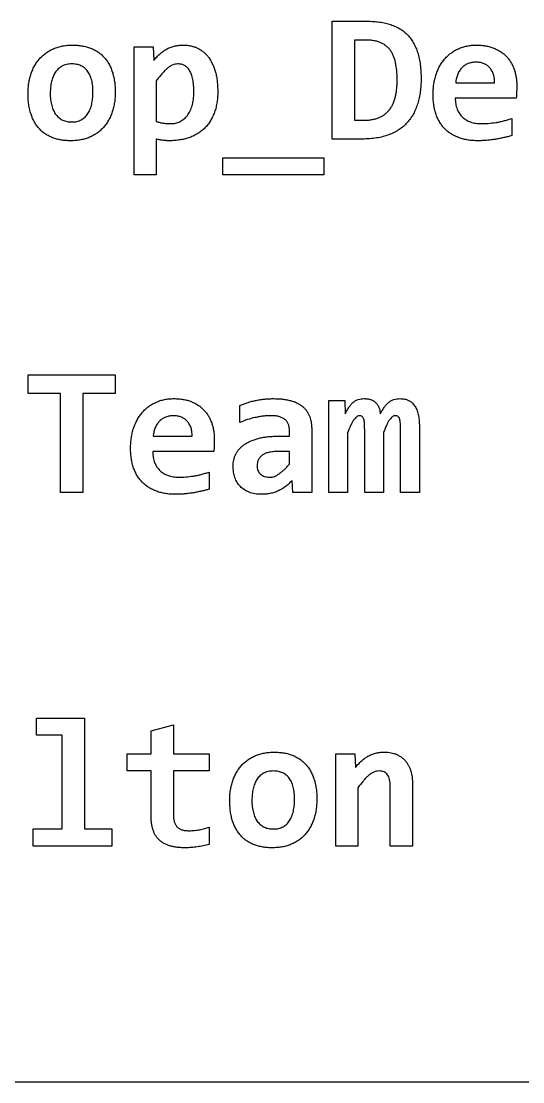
# Model space of a CAD drawing. Header units: inches. Extents: x -5.1 to 5.1, y -2.5 to 2.
# Drawn here: x 1.176 to 1.707, y -1.954 to -0.829 of the extents above; entities that cross this region are included whole.
import ezdxf

# ---------------------------------------------------------------- set-up
doc = ezdxf.new("R2010")
doc.units = ezdxf.units.IN
doc.header["$MEASUREMENT"] = 0

msp = doc.modelspace()

# ---------------------------------------------------------------- linework, layer by layer
at = {"color": 7, "linetype": 'Continuous', "lineweight": 25}
for p, q in [((1.5054, -0.954), (1.5054, -0.829)), ((1.5054, -0.829), (1.5424, -0.829)), ((1.5408, -0.849), (1.529, -0.849)), ((1.529, -0.849), (1.529, -0.9341)), ((1.2953, -0.9921), (1.2953, -0.8562)), ((1.2953, -0.8562), (1.3157, -0.8562)), ((1.3157, -0.8562), (1.3163, -0.8707)), ((1.3188, -0.8923), (1.3188, -0.9353)), ((1.6363, -0.8943), (1.6775, -0.8943)), ((1.7005, -0.9106), (1.6359, -0.9106)), ((1.6957, -0.9323), (1.6957, -0.9504)), ((1.529, -0.9341), (1.5392, -0.9341)), ((1.3188, -0.9541), (1.3188, -0.9921)), ((1.5371, -0.954), (1.5054, -0.954)), ((1.3895, -0.9921), (1.3895, -0.974)), ((1.3895, -0.974), (1.4964, -0.974)), ((1.4964, -0.974), (1.4964, -0.9921)), ((1.3188, -0.9921), (1.2953, -0.9921)), ((1.4964, -0.9921), (1.3895, -0.9921)), ((1.183, -1.224), (1.183, -1.204)), ((1.183, -1.204), (1.2754, -1.204)), ((1.2754, -1.204), (1.2754, -1.224)), ((1.2174, -1.224), (1.183, -1.224)), ((1.2174, -1.329), (1.2174, -1.224)), ((1.2754, -1.224), (1.2409, -1.224)), ((1.2409, -1.224), (1.2409, -1.329)), ((1.4076, -1.2548), (1.4076, -1.2367)), ((1.5018, -1.329), (1.5018, -1.2312)), ((1.5018, -1.2312), (1.5189, -1.2312)), ((1.5189, -1.2312), (1.5193, -1.2455)), ((1.5978, -1.2589), (1.5978, -1.329)), ((1.3156, -1.2693), (1.3569, -1.2693)), ((1.4476, -1.2693), (1.4601, -1.2693)), ((1.4601, -1.2693), (1.4601, -1.2635)), ((1.4837, -1.2624), (1.4837, -1.329)), ((1.5217, -1.2654), (1.5217, -1.329)), ((1.5399, -1.329), (1.5399, -1.2622)), ((1.5598, -1.2654), (1.5598, -1.329)), ((1.5779, -1.329), (1.5779, -1.2622)), ((1.3798, -1.2856), (1.3152, -1.2856)), ((1.4601, -1.2856), (1.4465, -1.2856)), ((1.4601, -1.2988), (1.4601, -1.2856)), ((1.375, -1.3073), (1.375, -1.3254)), ((1.4635, -1.329), (1.4629, -1.3162)), ((1.2409, -1.329), (1.2174, -1.329)), ((1.4837, -1.329), (1.4635, -1.329)), ((1.5217, -1.329), (1.5018, -1.329)), ((1.5598, -1.329), (1.5399, -1.329)), ((1.5978, -1.329), (1.5779, -1.329)), ((1.192, -1.5863), (1.192, -1.5682)), ((1.192, -1.5682), (1.2428, -1.5682)), ((1.2428, -1.5682), (1.2428, -1.6859)), ((1.3134, -1.5816), (1.337, -1.5754)), ((1.3134, -1.6062), (1.3134, -1.5816)), ((1.337, -1.5754), (1.337, -1.6062)), ((1.2192, -1.5863), (1.192, -1.5863)), ((1.2192, -1.6859), (1.2192, -1.5863)), ((1.288, -1.6243), (1.288, -1.6062)), ((1.288, -1.6062), (1.3134, -1.6062)), ((1.337, -1.6062), (1.375, -1.6062)), ((1.375, -1.6062), (1.375, -1.6243)), ((1.5091, -1.704), (1.5091, -1.6062)), ((1.5091, -1.6062), (1.5295, -1.6062)), ((1.5295, -1.6062), (1.53, -1.6207)), ((1.3134, -1.6243), (1.288, -1.6243)), ((1.3134, -1.672), (1.3134, -1.6243)), ((1.375, -1.6243), (1.337, -1.6243)), ((1.337, -1.6243), (1.337, -1.6707)), ((1.5326, -1.6422), (1.5326, -1.704)), ((1.567, -1.704), (1.567, -1.6404)), ((1.5906, -1.6386), (1.5906, -1.704)), ((1.1884, -1.704), (1.1884, -1.6859)), ((1.1884, -1.6859), (1.2192, -1.6859)), ((1.2428, -1.6859), (1.2717, -1.6859)), ((1.2717, -1.6859), (1.2717, -1.704)), ((1.375, -1.6841), (1.375, -1.7022)), ((1.2717, -1.704), (1.1884, -1.704)), ((1.5326, -1.704), (1.5091, -1.704)), ((1.5906, -1.704), (1.567, -1.704)), ((-5.1181, -1.954), (5.1181, -1.954))]:
    msp.add_line(p, q, dxfattribs=at)
for points, knots in [([(1.5424, -0.829), (1.5447, -0.8291), (1.5492, -0.8292), (1.5557, -0.8299), (1.5618, -0.8309), (1.5674, -0.8325), (1.5725, -0.8346), (1.5773, -0.837), (1.5816, -0.8401), (1.5854, -0.8436), (1.5888, -0.8476), (1.5917, -0.8522), (1.5942, -0.8572), (1.5962, -0.8627), (1.5978, -0.8687), (1.5988, -0.8753), (1.5995, -0.8825), (1.5996, -0.8874), (1.5996, -0.89)], [0, 0, 0, 0, 0.07208, 0.139786, 0.203748, 0.26397, 0.321522, 0.376769, 0.430948, 0.484433, 0.538462, 0.594008, 0.651738, 0.712484, 0.77696, 0.846136, 0.920279, 1, 1, 1, 1]), ([(1.183, -0.9057), (1.183, -0.9038), (1.1831, -0.9001), (1.1837, -0.8947), (1.1847, -0.8895), (1.1861, -0.8847), (1.1879, -0.8801), (1.1901, -0.8759), (1.1926, -0.872), (1.1955, -0.8684), (1.1986, -0.8652), (1.2022, -0.8625), (1.2061, -0.86), (1.2103, -0.858), (1.2149, -0.8564), (1.2197, -0.8552), (1.2248, -0.8545), (1.2283, -0.8544), (1.2301, -0.8544)], [0, 0, 0, 0, 0.072058, 0.140928, 0.207308, 0.271804, 0.334188, 0.394414, 0.453043, 0.510629, 0.567916, 0.625392, 0.683139, 0.742725, 0.803883, 0.8665, 0.931886, 1, 1, 1, 1]), ([(1.2301, -0.8544), (1.2318, -0.8544), (1.2352, -0.8545), (1.2402, -0.8551), (1.2448, -0.8561), (1.2492, -0.8575), (1.2532, -0.8593), (1.257, -0.8615), (1.2604, -0.8641), (1.2635, -0.8671), (1.2663, -0.8704), (1.2687, -0.8742), (1.2707, -0.8783), (1.2724, -0.8828), (1.2737, -0.8877), (1.2747, -0.8929), (1.2753, -0.8985), (1.2753, -0.9023), (1.2754, -0.9043)], [0, 0, 0, 0, 0.067958, 0.132642, 0.194611, 0.253903, 0.311238, 0.367638, 0.422927, 0.478784, 0.53516, 0.593104, 0.652853, 0.715229, 0.780681, 0.849739, 0.922452, 1, 1, 1, 1]), ([(1.3163, -0.8707), (1.3173, -0.8695), (1.3193, -0.8671), (1.3225, -0.8639), (1.3259, -0.8611), (1.3296, -0.8587), (1.3335, -0.8568), (1.3378, -0.8554), (1.3425, -0.8545), (1.3458, -0.8545), (1.3476, -0.8544)], [0, 0, 0, 0, 0.127529, 0.250971, 0.371139, 0.489629, 0.608488, 0.729647, 0.858431, 1, 1, 1, 1]), ([(1.3476, -0.8544), (1.349, -0.8545), (1.3518, -0.8545), (1.3558, -0.8552), (1.3596, -0.8563), (1.3632, -0.8578), (1.3665, -0.8597), (1.3695, -0.862), (1.3722, -0.8646), (1.3747, -0.8677), (1.3768, -0.8711), (1.3787, -0.8748), (1.3804, -0.8789), (1.3817, -0.8832), (1.3828, -0.8879), (1.3835, -0.8929), (1.384, -0.8982), (1.384, -0.9018), (1.3841, -0.9036)], [0, 0, 0, 0, 0.061999, 0.120915, 0.177743, 0.233033, 0.287958, 0.342656, 0.397458, 0.453743, 0.511858, 0.572187, 0.634924, 0.701454, 0.770877, 0.843478, 0.920021, 1, 1, 1, 1]), ([(1.5743, -0.8915), (1.5742, -0.8899), (1.5742, -0.8867), (1.5739, -0.882), (1.5734, -0.8777), (1.5727, -0.8736), (1.5718, -0.8698), (1.5706, -0.8663), (1.5691, -0.863), (1.5673, -0.8601), (1.5652, -0.8575), (1.5627, -0.8553), (1.56, -0.8533), (1.5569, -0.8517), (1.5534, -0.8505), (1.5496, -0.8496), (1.5453, -0.8491), (1.5424, -0.849), (1.5408, -0.849)], [0, 0, 0, 0, 0.078472, 0.15298, 0.223291, 0.289568, 0.352149, 0.411815, 0.468004, 0.52237, 0.575558, 0.628181, 0.6819, 0.737067, 0.795453, 0.858368, 0.926034, 1, 1, 1, 1]), ([(1.6123, -0.9071), (1.6124, -0.9051), (1.6124, -0.9014), (1.6131, -0.8958), (1.6141, -0.8906), (1.6155, -0.8856), (1.6173, -0.8809), (1.6194, -0.8765), (1.6219, -0.8725), (1.6248, -0.8689), (1.6279, -0.8656), (1.6314, -0.8627), (1.6352, -0.8602), (1.6393, -0.8581), (1.6437, -0.8564), (1.6484, -0.8553), (1.6533, -0.8545), (1.6566, -0.8544), (1.6583, -0.8544)], [0, 0, 0, 0, 0.073752, 0.144311, 0.212076, 0.277862, 0.341496, 0.403243, 0.462509, 0.521196, 0.578924, 0.636149, 0.69349, 0.75186, 0.811493, 0.872363, 0.934857, 1, 1, 1, 1]), ([(1.6583, -0.8544), (1.66, -0.8544), (1.6633, -0.8545), (1.6681, -0.8551), (1.6725, -0.8561), (1.6767, -0.8575), (1.6805, -0.8593), (1.6841, -0.8613), (1.6873, -0.8637), (1.6902, -0.8664), (1.6927, -0.8694), (1.6949, -0.8727), (1.6968, -0.8762), (1.6984, -0.88), (1.6996, -0.8841), (1.7004, -0.8883), (1.701, -0.8927), (1.7011, -0.8958), (1.7011, -0.8973)], [0, 0, 0, 0, 0.073662, 0.143673, 0.210279, 0.273961, 0.335767, 0.39506, 0.452951, 0.510288, 0.567474, 0.624934, 0.683386, 0.743283, 0.804635, 0.867567, 0.932552, 1, 1, 1, 1]), ([(1.2294, -0.8743), (1.2284, -0.8744), (1.2265, -0.8744), (1.2237, -0.8749), (1.2212, -0.8756), (1.2189, -0.8767), (1.2169, -0.878), (1.215, -0.8796), (1.2133, -0.8813), (1.2118, -0.8834), (1.2105, -0.8855), (1.2094, -0.8879), (1.2085, -0.8905), (1.2075, -0.8941), (1.2067, -0.899), (1.2066, -0.903), (1.2065, -0.9051)], [0, 0, 0, 0, 0.068134, 0.131821, 0.192056, 0.249735, 0.306198, 0.361916, 0.418375, 0.475965, 0.534659, 0.594669, 0.657398, 0.722482, 0.857817, 1, 1, 1, 1]), ([(1.2518, -0.9049), (1.2518, -0.9036), (1.2518, -0.9013), (1.2515, -0.8978), (1.2511, -0.8946), (1.2505, -0.8916), (1.2496, -0.8889), (1.2487, -0.8863), (1.2475, -0.8841), (1.2462, -0.882), (1.2447, -0.8802), (1.243, -0.8786), (1.2411, -0.8773), (1.2391, -0.8762), (1.2369, -0.8754), (1.2345, -0.8748), (1.232, -0.8744), (1.2303, -0.8744), (1.2294, -0.8743)], [0, 0, 0, 0, 0.08536, 0.165715, 0.241194, 0.311617, 0.378077, 0.440006, 0.499016, 0.555459, 0.610007, 0.662955, 0.715228, 0.768091, 0.822338, 0.878539, 0.937583, 1, 1, 1, 1]), ([(1.3417, -0.8743), (1.3408, -0.8744), (1.3388, -0.8745), (1.3358, -0.8755), (1.333, -0.877), (1.3302, -0.8792), (1.3275, -0.8819), (1.3246, -0.885), (1.3217, -0.8885), (1.3198, -0.891), (1.3188, -0.8923)], [0, 0, 0, 0, 0.098152, 0.198484, 0.303876, 0.419697, 0.545817, 0.684648, 0.835939, 1, 1, 1, 1]), ([(1.3587, -0.9046), (1.3587, -0.9033), (1.3586, -0.9008), (1.3585, -0.8972), (1.3581, -0.8939), (1.3576, -0.8909), (1.3569, -0.8881), (1.3562, -0.8856), (1.3553, -0.8834), (1.3542, -0.8814), (1.3531, -0.8797), (1.3518, -0.8782), (1.3504, -0.877), (1.3489, -0.876), (1.3473, -0.8753), (1.3455, -0.8747), (1.3437, -0.8744), (1.3424, -0.8744), (1.3417, -0.8743)], [0, 0, 0, 0, 0.10026, 0.193371, 0.278155, 0.35625, 0.428659, 0.494824, 0.556735, 0.613264, 0.666247, 0.716197, 0.763549, 0.809285, 0.854791, 0.901198, 0.949798, 1, 1, 1, 1]), ([(1.6579, -0.8725), (1.6572, -0.8725), (1.6557, -0.8726), (1.6536, -0.8729), (1.6516, -0.8733), (1.6497, -0.8739), (1.6479, -0.8747), (1.6462, -0.8757), (1.6446, -0.8769), (1.6426, -0.8786), (1.6404, -0.8813), (1.6384, -0.8851), (1.6369, -0.8895), (1.6365, -0.8926), (1.6363, -0.8943)], [0, 0, 0, 0, 0.064899, 0.126984, 0.186505, 0.245137, 0.303557, 0.360895, 0.4186, 0.477496, 0.597363, 0.720855, 0.854156, 1, 1, 1, 1]), ([(1.6775, -0.8943), (1.6775, -0.8934), (1.6775, -0.8916), (1.6773, -0.8891), (1.6768, -0.8868), (1.6761, -0.8846), (1.6753, -0.8826), (1.6743, -0.8808), (1.6731, -0.8792), (1.6719, -0.8778), (1.6704, -0.8765), (1.6689, -0.8754), (1.6673, -0.8745), (1.665, -0.8735), (1.6618, -0.8727), (1.6592, -0.8726), (1.6579, -0.8725)], [0, 0, 0, 0, 0.08106, 0.156523, 0.227963, 0.295953, 0.360921, 0.422402, 0.481806, 0.539191, 0.595372, 0.652196, 0.70796, 0.764528, 0.880201, 1, 1, 1, 1]), ([(1.5996, -0.89), (1.5996, -0.8923), (1.5995, -0.897), (1.5988, -0.9038), (1.5977, -0.9102), (1.5961, -0.9163), (1.5941, -0.9221), (1.5916, -0.9274), (1.5885, -0.9322), (1.585, -0.9367), (1.5809, -0.9407), (1.5763, -0.9441), (1.5711, -0.9471), (1.5654, -0.9497), (1.5592, -0.9516), (1.5523, -0.953), (1.5449, -0.9539), (1.5398, -0.954), (1.5371, -0.954)], [0, 0, 0, 0, 0.069402, 0.135784, 0.199709, 0.261109, 0.320374, 0.377359, 0.433253, 0.488498, 0.543611, 0.599657, 0.657625, 0.718122, 0.781662, 0.849412, 0.922017, 1, 1, 1, 1]), ([(1.5392, -0.9341), (1.5406, -0.9341), (1.5433, -0.934), (1.5472, -0.9335), (1.5509, -0.9328), (1.5543, -0.9316), (1.5575, -0.9302), (1.5604, -0.9284), (1.563, -0.9263), (1.5654, -0.9239), (1.5675, -0.9211), (1.5693, -0.9179), (1.5709, -0.9144), (1.5721, -0.9105), (1.5731, -0.9063), (1.5738, -0.9017), (1.5742, -0.8967), (1.5743, -0.8933), (1.5743, -0.8915)], [0, 0, 0, 0, 0.065877, 0.128136, 0.187244, 0.243882, 0.29858, 0.351646, 0.404863, 0.458059, 0.512689, 0.570061, 0.630392, 0.694396, 0.763366, 0.836696, 0.91579, 1, 1, 1, 1]), ([(1.7011, -0.8973), (1.7011, -0.8982), (1.7011, -0.9003), (1.7009, -0.9035), (1.7008, -0.9071), (1.7006, -0.9094), (1.7005, -0.9106)], [0, 0, 0, 0, 0.204431, 0.464354, 0.741467, 1, 1, 1, 1]), ([(1.2282, -0.9559), (1.2265, -0.9558), (1.2231, -0.9558), (1.2182, -0.9551), (1.2136, -0.9542), (1.2092, -0.9528), (1.2052, -0.951), (1.2014, -0.9489), (1.198, -0.9463), (1.1949, -0.9433), (1.1922, -0.94), (1.1897, -0.9362), (1.1877, -0.9321), (1.186, -0.9275), (1.1846, -0.9226), (1.1836, -0.9173), (1.1831, -0.9116), (1.183, -0.9077), (1.183, -0.9057)], [0, 0, 0, 0, 0.067324, 0.13139, 0.192602, 0.251663, 0.308773, 0.364449, 0.419593, 0.474977, 0.531132, 0.58854, 0.648549, 0.711155, 0.777156, 0.847029, 0.921286, 1, 1, 1, 1]), ([(1.2065, -0.9051), (1.2065, -0.9063), (1.2065, -0.9087), (1.2069, -0.9122), (1.2073, -0.9155), (1.208, -0.9185), (1.2088, -0.9213), (1.2099, -0.9238), (1.2111, -0.9261), (1.2126, -0.9282), (1.2142, -0.93), (1.2159, -0.9316), (1.2178, -0.933), (1.2199, -0.934), (1.222, -0.9349), (1.2244, -0.9355), (1.2268, -0.9359), (1.2285, -0.9359), (1.2294, -0.9359)], [0, 0, 0, 0, 0.085361, 0.165809, 0.241446, 0.312247, 0.379013, 0.442055, 0.501796, 0.559807, 0.615207, 0.669632, 0.722415, 0.775451, 0.828678, 0.883357, 0.940661, 1, 1, 1, 1]), ([(1.2754, -0.9043), (1.2753, -0.9062), (1.2753, -0.9099), (1.2747, -0.9153), (1.2736, -0.9204), (1.2723, -0.9253), (1.2705, -0.9299), (1.2684, -0.9342), (1.2658, -0.9381), (1.263, -0.9417), (1.2598, -0.9449), (1.2563, -0.9477), (1.2524, -0.9502), (1.2482, -0.9522), (1.2436, -0.9539), (1.2388, -0.955), (1.2336, -0.9557), (1.23, -0.9558), (1.2282, -0.9559)], [0, 0, 0, 0, 0.071463, 0.13971, 0.206293, 0.270478, 0.332859, 0.393047, 0.451786, 0.509517, 0.566616, 0.623786, 0.681838, 0.741386, 0.802343, 0.865103, 0.931034, 1, 1, 1, 1]), ([(1.2294, -0.9359), (1.2303, -0.9359), (1.2321, -0.9359), (1.2348, -0.9354), (1.2372, -0.9347), (1.2395, -0.9336), (1.2415, -0.9323), (1.2434, -0.9308), (1.245, -0.929), (1.2465, -0.927), (1.2478, -0.9248), (1.2488, -0.9224), (1.2498, -0.9199), (1.2507, -0.9161), (1.2516, -0.9111), (1.2518, -0.907), (1.2518, -0.9049)], [0, 0, 0, 0, 0.065582, 0.126747, 0.185595, 0.24246, 0.298423, 0.354279, 0.409443, 0.466172, 0.524588, 0.584976, 0.64838, 0.714158, 0.853069, 1, 1, 1, 1]), ([(1.3841, -0.9036), (1.384, -0.9058), (1.384, -0.91), (1.3832, -0.916), (1.382, -0.9216), (1.3803, -0.9268), (1.3782, -0.9315), (1.3757, -0.9358), (1.3728, -0.9397), (1.3696, -0.9432), (1.366, -0.9462), (1.362, -0.9488), (1.3578, -0.9511), (1.3533, -0.9528), (1.3485, -0.9542), (1.3435, -0.9551), (1.3383, -0.9557), (1.3348, -0.9558), (1.333, -0.9559)], [0, 0, 0, 0, 0.0781912, 0.1517532, 0.2204879, 0.2855571, 0.3477159, 0.4073545, 0.4651609, 0.522372, 0.5787797, 0.6353759, 0.6924637, 0.7511418, 0.811092, 0.8719253, 0.9351208, 1, 1, 1, 1]), ([(1.334, -0.9377), (1.335, -0.9377), (1.3368, -0.9377), (1.3394, -0.9372), (1.3419, -0.9365), (1.3442, -0.9355), (1.3464, -0.9342), (1.3485, -0.9326), (1.3504, -0.9309), (1.3521, -0.9289), (1.3536, -0.9266), (1.3549, -0.9241), (1.3561, -0.9213), (1.357, -0.9184), (1.3578, -0.9152), (1.3583, -0.9119), (1.3586, -0.9083), (1.3587, -0.9059), (1.3587, -0.9046)], [0, 0, 0, 0, 0.059296, 0.116305, 0.171567, 0.226799, 0.281774, 0.336718, 0.392, 0.44875, 0.507674, 0.56858, 0.632071, 0.698869, 0.769203, 0.842772, 0.919378, 1, 1, 1, 1]), ([(1.66, -0.9559), (1.6582, -0.9558), (1.6546, -0.9558), (1.6495, -0.9551), (1.6446, -0.9542), (1.64, -0.9528), (1.6358, -0.951), (1.6318, -0.9489), (1.6282, -0.9463), (1.6249, -0.9434), (1.622, -0.9401), (1.6195, -0.9365), (1.6173, -0.9325), (1.6155, -0.9281), (1.6141, -0.9233), (1.6131, -0.9182), (1.6124, -0.9128), (1.6124, -0.909), (1.6123, -0.9071)], [0, 0, 0, 0, 0.070101, 0.136585, 0.200557, 0.261961, 0.321323, 0.378806, 0.43539, 0.491476, 0.547563, 0.604954, 0.663572, 0.724421, 0.788026, 0.854645, 0.925158, 1, 1, 1, 1]), ([(1.6359, -0.9106), (1.6359, -0.9116), (1.6359, -0.9137), (1.6363, -0.9168), (1.6369, -0.9196), (1.6378, -0.9223), (1.6389, -0.9247), (1.6402, -0.9269), (1.6417, -0.929), (1.6434, -0.9308), (1.6453, -0.9324), (1.6474, -0.9338), (1.6497, -0.935), (1.6522, -0.936), (1.6548, -0.9368), (1.6575, -0.9373), (1.6604, -0.9377), (1.6624, -0.9377), (1.6634, -0.9377)], [0, 0, 0, 0, 0.073706, 0.143432, 0.209456, 0.272798, 0.333225, 0.392293, 0.449542, 0.506226, 0.563065, 0.620411, 0.679097, 0.739091, 0.801228, 0.865095, 0.930814, 1, 1, 1, 1]), ([(1.6634, -0.9377), (1.6659, -0.9377), (1.671, -0.9375), (1.6775, -0.9367), (1.6829, -0.9358), (1.6871, -0.9348), (1.6913, -0.9336), (1.6942, -0.9328), (1.6957, -0.9323)], [0, 0, 0, 0, 0.225924, 0.468073, 0.595837, 0.726477, 0.861281, 1, 1, 1, 1]), ([(1.3188, -0.9353), (1.3199, -0.9357), (1.3221, -0.9364), (1.3258, -0.9371), (1.3299, -0.9376), (1.3326, -0.9377), (1.334, -0.9377)], [0, 0, 0, 0, 0.210841, 0.459365, 0.728752, 1, 1, 1, 1]), ([(1.333, -0.9559), (1.3317, -0.9558), (1.3292, -0.9558), (1.3256, -0.9554), (1.3221, -0.9549), (1.3199, -0.9544), (1.3188, -0.9541)], [0, 0, 0, 0, 0.260131, 0.521417, 0.770714, 1, 1, 1, 1]), ([(1.6957, -0.9504), (1.6944, -0.9508), (1.6916, -0.9516), (1.6874, -0.9526), (1.683, -0.9535), (1.6784, -0.9544), (1.6738, -0.955), (1.6691, -0.9555), (1.6645, -0.9558), (1.6615, -0.9558), (1.66, -0.9559)], [0, 0, 0, 0, 0.112347, 0.233911, 0.359963, 0.487879, 0.61748, 0.747959, 0.875652, 1, 1, 1, 1]), ([(1.2917, -1.2821), (1.2917, -1.2801), (1.2918, -1.2764), (1.2924, -1.2708), (1.2934, -1.2656), (1.2948, -1.2606), (1.2967, -1.2559), (1.2988, -1.2515), (1.3013, -1.2475), (1.3041, -1.2439), (1.3072, -1.2406), (1.3108, -1.2377), (1.3145, -1.2352), (1.3187, -1.2331), (1.3231, -1.2314), (1.3277, -1.2303), (1.3326, -1.2295), (1.336, -1.2294), (1.3377, -1.2294)], [0, 0, 0, 0, 0.073752, 0.144311, 0.212076, 0.277862, 0.341496, 0.403243, 0.462509, 0.521196, 0.578924, 0.636149, 0.69349, 0.75186, 0.811493, 0.872363, 0.934857, 1, 1, 1, 1]), ([(1.3377, -1.2294), (1.3394, -1.2294), (1.3427, -1.2295), (1.3474, -1.2301), (1.3519, -1.2311), (1.3561, -1.2325), (1.3599, -1.2343), (1.3634, -1.2363), (1.3666, -1.2387), (1.3695, -1.2414), (1.3721, -1.2444), (1.3743, -1.2477), (1.3761, -1.2512), (1.3777, -1.255), (1.3789, -1.2591), (1.3798, -1.2633), (1.3803, -1.2677), (1.3804, -1.2708), (1.3804, -1.2723)], [0, 0, 0, 0, 0.073662, 0.143673, 0.210279, 0.273961, 0.335767, 0.39506, 0.452951, 0.510288, 0.567474, 0.624934, 0.683386, 0.743283, 0.804635, 0.867567, 0.932552, 1, 1, 1, 1]), ([(1.4076, -1.2367), (1.4088, -1.2361), (1.4113, -1.2351), (1.4152, -1.2337), (1.4193, -1.2325), (1.4237, -1.2314), (1.4283, -1.2305), (1.433, -1.2299), (1.4378, -1.2295), (1.441, -1.2294), (1.4427, -1.2294)], [0, 0, 0, 0, 0.10883, 0.222866, 0.343406, 0.469536, 0.600027, 0.731675, 0.864827, 1, 1, 1, 1]), ([(1.4427, -1.2294), (1.4444, -1.2294), (1.4477, -1.2295), (1.4526, -1.2298), (1.457, -1.2305), (1.4611, -1.2314), (1.4648, -1.2325), (1.4682, -1.234), (1.4712, -1.2357), (1.4739, -1.2376), (1.4763, -1.2398), (1.4783, -1.2423), (1.48, -1.245), (1.4814, -1.248), (1.4824, -1.2512), (1.4832, -1.2547), (1.4836, -1.2585), (1.4837, -1.2611), (1.4837, -1.2624)], [0, 0, 0, 0, 0.08611, 0.165871, 0.240102, 0.308654, 0.37287, 0.432823, 0.490212, 0.544487, 0.597452, 0.649623, 0.702337, 0.756347, 0.812417, 0.871328, 0.933996, 1, 1, 1, 1]), ([(1.5193, -1.2455), (1.52, -1.2441), (1.5212, -1.2416), (1.5233, -1.2382), (1.5255, -1.2353), (1.5278, -1.2331), (1.5304, -1.2314), (1.5331, -1.2302), (1.5361, -1.2295), (1.5381, -1.2294), (1.5392, -1.2294)], [0, 0, 0, 0, 0.165008, 0.310217, 0.439364, 0.557353, 0.66628, 0.771185, 0.880546, 1, 1, 1, 1]), ([(1.5392, -1.2294), (1.5405, -1.2294), (1.5429, -1.2295), (1.5463, -1.2303), (1.5493, -1.2317), (1.5517, -1.2336), (1.5536, -1.2359), (1.5551, -1.2387), (1.556, -1.242), (1.5563, -1.2443), (1.5564, -1.2455)], [0, 0, 0, 0, 0.144906, 0.274794, 0.393133, 0.507545, 0.620955, 0.738326, 0.863684, 1, 1, 1, 1]), ([(1.5564, -1.2455), (1.5572, -1.2441), (1.5586, -1.2416), (1.5608, -1.2382), (1.5631, -1.2354), (1.5655, -1.2331), (1.5681, -1.2313), (1.5709, -1.2302), (1.5739, -1.2295), (1.576, -1.2295), (1.5771, -1.2294)], [0, 0, 0, 0, 0.165351, 0.310595, 0.439879, 0.557136, 0.665716, 0.771469, 0.881764, 1, 1, 1, 1]), ([(1.5771, -1.2294), (1.578, -1.2294), (1.5796, -1.2295), (1.5821, -1.2298), (1.5843, -1.2304), (1.5863, -1.2312), (1.5882, -1.2323), (1.5899, -1.2336), (1.5914, -1.2351), (1.5928, -1.2369), (1.594, -1.2389), (1.595, -1.2411), (1.5959, -1.2435), (1.5966, -1.2462), (1.5972, -1.249), (1.5976, -1.2521), (1.5978, -1.2555), (1.5978, -1.2578), (1.5978, -1.2589)], [0, 0, 0, 0, 0.062149, 0.121369, 0.177094, 0.230642, 0.282839, 0.334579, 0.386776, 0.440868, 0.497184, 0.555822, 0.618887, 0.685322, 0.757027, 0.83284, 0.913742, 1, 1, 1, 1]), ([(1.3372, -1.2475), (1.3365, -1.2475), (1.3351, -1.2476), (1.333, -1.2479), (1.331, -1.2483), (1.329, -1.2489), (1.3272, -1.2497), (1.3255, -1.2507), (1.3239, -1.2519), (1.3219, -1.2536), (1.3197, -1.2563), (1.3177, -1.2601), (1.3162, -1.2645), (1.3158, -1.2676), (1.3156, -1.2693)], [0, 0, 0, 0, 0.064899, 0.126984, 0.186505, 0.245137, 0.303557, 0.360895, 0.4186, 0.477496, 0.597363, 0.720855, 0.854156, 1, 1, 1, 1]), ([(1.3569, -1.2693), (1.3569, -1.2684), (1.3569, -1.2666), (1.3566, -1.2641), (1.3561, -1.2618), (1.3555, -1.2596), (1.3546, -1.2576), (1.3536, -1.2558), (1.3525, -1.2542), (1.3512, -1.2528), (1.3498, -1.2515), (1.3483, -1.2504), (1.3466, -1.2495), (1.3443, -1.2485), (1.3412, -1.2477), (1.3386, -1.2476), (1.3372, -1.2475)], [0, 0, 0, 0, 0.08106, 0.156523, 0.227963, 0.295953, 0.360921, 0.422402, 0.481806, 0.539191, 0.595372, 0.652196, 0.70796, 0.764528, 0.880201, 1, 1, 1, 1]), ([(1.4406, -1.2475), (1.4392, -1.2475), (1.4363, -1.2476), (1.4321, -1.248), (1.4279, -1.2486), (1.4223, -1.2497), (1.4155, -1.2515), (1.4102, -1.2537), (1.4076, -1.2548)], [0, 0, 0, 0, 0.124932, 0.250287, 0.374744, 0.500472, 0.750137, 1, 1, 1, 1]), ([(1.4601, -1.2635), (1.4601, -1.2624), (1.46, -1.2601), (1.4592, -1.2569), (1.4579, -1.2541), (1.4561, -1.2521), (1.4545, -1.2509), (1.4531, -1.25), (1.4514, -1.2492), (1.4497, -1.2486), (1.4477, -1.2481), (1.4455, -1.2478), (1.4431, -1.2475), (1.4415, -1.2475), (1.4406, -1.2475)], [0, 0, 0, 0, 0.120643, 0.232628, 0.338498, 0.443865, 0.49826, 0.555809, 0.617095, 0.68145, 0.751207, 0.827439, 0.909982, 1, 1, 1, 1]), ([(1.5341, -1.2475), (1.5337, -1.2476), (1.5327, -1.2477), (1.5313, -1.2486), (1.5299, -1.2499), (1.5284, -1.2517), (1.5268, -1.2541), (1.5252, -1.2572), (1.5235, -1.2611), (1.5223, -1.2639), (1.5217, -1.2654)], [0, 0, 0, 0, 0.057683, 0.126908, 0.212399, 0.315883, 0.442087, 0.59788, 0.784088, 1, 1, 1, 1]), ([(1.5399, -1.2622), (1.5398, -1.2611), (1.5398, -1.2589), (1.5397, -1.2559), (1.5394, -1.2534), (1.539, -1.2513), (1.5383, -1.2496), (1.5372, -1.2484), (1.5358, -1.2476), (1.5347, -1.2476), (1.5341, -1.2475)], [0, 0, 0, 0, 0.196022, 0.364898, 0.508778, 0.629193, 0.729185, 0.815639, 0.901163, 1, 1, 1, 1]), ([(1.5722, -1.2475), (1.5717, -1.2476), (1.5707, -1.2477), (1.5691, -1.2486), (1.5677, -1.2499), (1.5662, -1.2517), (1.5647, -1.2541), (1.5631, -1.2573), (1.5615, -1.2611), (1.5604, -1.2639), (1.5598, -1.2654)], [0, 0, 0, 0, 0.065798, 0.138851, 0.224592, 0.326442, 0.45028, 0.603069, 0.786762, 1, 1, 1, 1]), ([(1.5779, -1.2622), (1.5779, -1.2611), (1.5779, -1.2589), (1.5777, -1.2559), (1.5775, -1.2534), (1.577, -1.2513), (1.5764, -1.2496), (1.5753, -1.2484), (1.5739, -1.2476), (1.5728, -1.2476), (1.5722, -1.2475)], [0, 0, 0, 0, 0.19651, 0.365806, 0.510044, 0.630758, 0.730999, 0.816599, 0.900917, 1, 1, 1, 1]), ([(1.4004, -1.3009), (1.4004, -1.2998), (1.4004, -1.2976), (1.4011, -1.2943), (1.4019, -1.2912), (1.4032, -1.2882), (1.4048, -1.2854), (1.4069, -1.2828), (1.4093, -1.2804), (1.4121, -1.2781), (1.4152, -1.2762), (1.4187, -1.2744), (1.4226, -1.2729), (1.4269, -1.2716), (1.4315, -1.2705), (1.4365, -1.2698), (1.4419, -1.2693), (1.4457, -1.2693), (1.4476, -1.2693)], [0, 0, 0, 0, 0.0528959, 0.104278, 0.1545864, 0.2053005, 0.2562376, 0.3081805, 0.3609178, 0.416522, 0.4747797, 0.5365256, 0.6014866, 0.6711385, 0.7453415, 0.824762, 0.9094091, 1, 1, 1, 1]), ([(1.3393, -1.3309), (1.3375, -1.3308), (1.334, -1.3308), (1.3288, -1.3301), (1.324, -1.3292), (1.3194, -1.3278), (1.3151, -1.326), (1.3112, -1.3239), (1.3076, -1.3213), (1.3043, -1.3184), (1.3014, -1.3151), (1.2988, -1.3115), (1.2966, -1.3075), (1.2948, -1.3031), (1.2934, -1.2983), (1.2924, -1.2932), (1.2918, -1.2878), (1.2917, -1.284), (1.2917, -1.2821)], [0, 0, 0, 0, 0.070101, 0.136585, 0.200557, 0.261961, 0.321323, 0.378806, 0.43539, 0.491476, 0.547563, 0.604954, 0.663572, 0.724421, 0.788026, 0.854645, 0.925158, 1, 1, 1, 1]), ([(1.3804, -1.2723), (1.3804, -1.2732), (1.3804, -1.2753), (1.3803, -1.2785), (1.3802, -1.2821), (1.3799, -1.2844), (1.3798, -1.2856)], [0, 0, 0, 0, 0.204431, 0.464354, 0.741467, 1, 1, 1, 1]), ([(1.3152, -1.2856), (1.3152, -1.2866), (1.3153, -1.2887), (1.3157, -1.2918), (1.3163, -1.2946), (1.3171, -1.2973), (1.3183, -1.2997), (1.3195, -1.3019), (1.3211, -1.304), (1.3228, -1.3058), (1.3247, -1.3074), (1.3268, -1.3088), (1.3291, -1.31), (1.3315, -1.311), (1.3341, -1.3118), (1.3369, -1.3123), (1.3397, -1.3127), (1.3417, -1.3127), (1.3427, -1.3127)], [0, 0, 0, 0, 0.073706, 0.143432, 0.209456, 0.272798, 0.333225, 0.392293, 0.449542, 0.506226, 0.563065, 0.620411, 0.679097, 0.739091, 0.801228, 0.865095, 0.930814, 1, 1, 1, 1]), ([(1.4465, -1.2856), (1.4456, -1.2856), (1.4438, -1.2856), (1.4413, -1.2858), (1.439, -1.2862), (1.4369, -1.2867), (1.435, -1.2873), (1.4333, -1.2881), (1.4318, -1.2889), (1.4301, -1.2902), (1.4283, -1.2921), (1.4268, -1.2946), (1.4259, -1.2974), (1.4258, -1.2994), (1.4257, -1.3004)], [0, 0, 0, 0, 0.094556, 0.182446, 0.263371, 0.338347, 0.406838, 0.471612, 0.531568, 0.588677, 0.695206, 0.797184, 0.897142, 1, 1, 1, 1]), ([(1.4304, -1.3309), (1.4292, -1.3308), (1.4269, -1.3308), (1.4235, -1.3304), (1.4203, -1.3297), (1.4174, -1.3287), (1.4147, -1.3275), (1.4123, -1.3261), (1.41, -1.3244), (1.408, -1.3226), (1.4062, -1.3205), (1.4046, -1.3183), (1.4033, -1.3158), (1.4022, -1.3131), (1.4014, -1.3103), (1.4008, -1.3073), (1.4004, -1.3041), (1.4004, -1.302), (1.4004, -1.3009)], [0, 0, 0, 0, 0.0743013, 0.1449031, 0.211243, 0.2751547, 0.3365986, 0.3952143, 0.4529617, 0.5096809, 0.566498, 0.6232172, 0.6812046, 0.7411701, 0.803252, 0.8663463, 0.9321977, 1, 1, 1, 1]), ([(1.4257, -1.3004), (1.4258, -1.3013), (1.4258, -1.3031), (1.4265, -1.3057), (1.4277, -1.3079), (1.4293, -1.3097), (1.4314, -1.311), (1.4337, -1.312), (1.4365, -1.3126), (1.4384, -1.3127), (1.4394, -1.3127)], [0, 0, 0, 0, 0.135837, 0.259345, 0.375082, 0.488208, 0.605018, 0.725741, 0.856158, 1, 1, 1, 1]), ([(1.4394, -1.3127), (1.4402, -1.3127), (1.4418, -1.3126), (1.4442, -1.3119), (1.4467, -1.3108), (1.4492, -1.3091), (1.4518, -1.3071), (1.4545, -1.3047), (1.4573, -1.3019), (1.4592, -1.2999), (1.4601, -1.2988)], [0, 0, 0, 0, 0.091915, 0.189274, 0.294369, 0.409347, 0.536575, 0.677187, 0.831525, 1, 1, 1, 1]), ([(1.3427, -1.3127), (1.3452, -1.3127), (1.3503, -1.3125), (1.3568, -1.3117), (1.3622, -1.3108), (1.3664, -1.3098), (1.3707, -1.3086), (1.3735, -1.3078), (1.375, -1.3073)], [0, 0, 0, 0, 0.225924, 0.468073, 0.595837, 0.726477, 0.861281, 1, 1, 1, 1]), ([(1.4629, -1.3162), (1.4619, -1.3172), (1.4599, -1.3193), (1.4566, -1.3221), (1.4531, -1.3247), (1.4493, -1.3268), (1.4451, -1.3286), (1.4406, -1.3299), (1.4356, -1.3307), (1.4322, -1.3308), (1.4304, -1.3309)], [0, 0, 0, 0, 0.117844, 0.234884, 0.351483, 0.470463, 0.591983, 0.720054, 0.854646, 1, 1, 1, 1]), ([(1.375, -1.3254), (1.3737, -1.3258), (1.371, -1.3266), (1.3668, -1.3276), (1.3623, -1.3285), (1.3578, -1.3294), (1.3531, -1.33), (1.3485, -1.3305), (1.3439, -1.3308), (1.3408, -1.3308), (1.3393, -1.3309)], [0, 0, 0, 0, 0.112347, 0.233911, 0.359963, 0.487879, 0.61748, 0.747959, 0.875652, 1, 1, 1, 1]), ([(1.3967, -1.6557), (1.3968, -1.6538), (1.3968, -1.6501), (1.3975, -1.6447), (1.3985, -1.6395), (1.3999, -1.6347), (1.4017, -1.6301), (1.4038, -1.6259), (1.4063, -1.622), (1.4092, -1.6184), (1.4124, -1.6152), (1.416, -1.6125), (1.4199, -1.61), (1.4241, -1.608), (1.4287, -1.6064), (1.4335, -1.6052), (1.4386, -1.6045), (1.4421, -1.6044), (1.4439, -1.6044)], [0, 0, 0, 0, 0.072058, 0.140928, 0.207308, 0.271804, 0.334188, 0.394414, 0.453043, 0.510629, 0.567916, 0.625392, 0.683139, 0.742725, 0.803883, 0.8665, 0.931886, 1, 1, 1, 1]), ([(1.4439, -1.6044), (1.4456, -1.6044), (1.449, -1.6045), (1.4539, -1.6051), (1.4586, -1.6061), (1.463, -1.6075), (1.467, -1.6093), (1.4708, -1.6115), (1.4742, -1.6141), (1.4773, -1.6171), (1.48, -1.6204), (1.4824, -1.6242), (1.4845, -1.6283), (1.4862, -1.6328), (1.4875, -1.6377), (1.4885, -1.6429), (1.489, -1.6485), (1.4891, -1.6523), (1.4891, -1.6543)], [0, 0, 0, 0, 0.0679579, 0.132642, 0.1946105, 0.2539033, 0.3112375, 0.3676376, 0.4229266, 0.4787842, 0.5351601, 0.593104, 0.6528534, 0.7152294, 0.7806807, 0.8497391, 0.9224524, 1, 1, 1, 1]), ([(1.53, -1.6207), (1.531, -1.6195), (1.533, -1.6171), (1.5361, -1.6139), (1.5395, -1.6111), (1.5431, -1.6087), (1.547, -1.6068), (1.5512, -1.6054), (1.5559, -1.6045), (1.5591, -1.6045), (1.5608, -1.6044)], [0, 0, 0, 0, 0.1280561, 0.2519018, 0.3723314, 0.4909532, 0.6098503, 0.7310012, 0.8590477, 1, 1, 1, 1]), ([(1.5608, -1.6044), (1.562, -1.6044), (1.5644, -1.6045), (1.5678, -1.605), (1.5709, -1.6057), (1.5738, -1.6068), (1.5765, -1.6081), (1.579, -1.6098), (1.5812, -1.6116), (1.5832, -1.6137), (1.5849, -1.6161), (1.5865, -1.6187), (1.5877, -1.6215), (1.5888, -1.6246), (1.5896, -1.6278), (1.5902, -1.6312), (1.5905, -1.6348), (1.5906, -1.6373), (1.5906, -1.6386)], [0, 0, 0, 0, 0.070518, 0.136693, 0.199581, 0.259503, 0.317358, 0.374156, 0.429629, 0.486106, 0.543138, 0.600917, 0.661285, 0.723611, 0.788367, 0.855974, 0.9262, 1, 1, 1, 1]), ([(1.4431, -1.6243), (1.4421, -1.6244), (1.4402, -1.6244), (1.4375, -1.6249), (1.435, -1.6256), (1.4327, -1.6267), (1.4306, -1.628), (1.4288, -1.6296), (1.427, -1.6313), (1.4256, -1.6334), (1.4243, -1.6355), (1.4232, -1.6379), (1.4222, -1.6405), (1.4213, -1.6441), (1.4205, -1.649), (1.4203, -1.653), (1.4203, -1.6551)], [0, 0, 0, 0, 0.068134, 0.131821, 0.192056, 0.249735, 0.306198, 0.361916, 0.418375, 0.475965, 0.534659, 0.594669, 0.657398, 0.722482, 0.857817, 1, 1, 1, 1]), ([(1.4656, -1.6549), (1.4656, -1.6536), (1.4655, -1.6513), (1.4652, -1.6478), (1.4648, -1.6446), (1.4642, -1.6416), (1.4634, -1.6389), (1.4624, -1.6363), (1.4613, -1.6341), (1.4599, -1.632), (1.4584, -1.6302), (1.4568, -1.6286), (1.4549, -1.6273), (1.4529, -1.6262), (1.4507, -1.6254), (1.4483, -1.6248), (1.4458, -1.6244), (1.444, -1.6244), (1.4431, -1.6243)], [0, 0, 0, 0, 0.08536, 0.165715, 0.241194, 0.311617, 0.378077, 0.440006, 0.499016, 0.555459, 0.610007, 0.662955, 0.715228, 0.768091, 0.822338, 0.878539, 0.937583, 1, 1, 1, 1]), ([(1.5552, -1.6243), (1.5542, -1.6244), (1.5523, -1.6245), (1.5494, -1.6255), (1.5466, -1.627), (1.5438, -1.6292), (1.5411, -1.6318), (1.5383, -1.6349), (1.5355, -1.6384), (1.5336, -1.6409), (1.5326, -1.6422)], [0, 0, 0, 0, 0.098183, 0.197417, 0.304305, 0.419194, 0.545883, 0.684053, 0.83564, 1, 1, 1, 1]), ([(1.567, -1.6404), (1.567, -1.6391), (1.5669, -1.6368), (1.5664, -1.6335), (1.5655, -1.6307), (1.5642, -1.6283), (1.5625, -1.6265), (1.5604, -1.6252), (1.5579, -1.6245), (1.5562, -1.6244), (1.5552, -1.6243)], [0, 0, 0, 0, 0.166292, 0.311827, 0.440939, 0.554458, 0.66132, 0.767333, 0.877123, 1, 1, 1, 1]), ([(1.442, -1.7059), (1.4403, -1.7058), (1.4369, -1.7058), (1.432, -1.7051), (1.4273, -1.7042), (1.423, -1.7028), (1.419, -1.701), (1.4152, -1.6989), (1.4118, -1.6963), (1.4087, -1.6933), (1.4059, -1.69), (1.4035, -1.6862), (1.4015, -1.6821), (1.3997, -1.6775), (1.3984, -1.6726), (1.3974, -1.6673), (1.3969, -1.6616), (1.3968, -1.6577), (1.3967, -1.6557)], [0, 0, 0, 0, 0.067324, 0.13139, 0.192602, 0.251663, 0.308773, 0.364449, 0.419593, 0.474977, 0.531132, 0.58854, 0.648549, 0.711155, 0.777156, 0.847029, 0.921286, 1, 1, 1, 1]), ([(1.4203, -1.6551), (1.4203, -1.6563), (1.4203, -1.6587), (1.4207, -1.6622), (1.4211, -1.6655), (1.4218, -1.6685), (1.4226, -1.6713), (1.4237, -1.6738), (1.4249, -1.6761), (1.4263, -1.6782), (1.4279, -1.68), (1.4297, -1.6816), (1.4316, -1.683), (1.4336, -1.684), (1.4358, -1.6849), (1.4381, -1.6855), (1.4406, -1.6859), (1.4423, -1.6859), (1.4431, -1.6859)], [0, 0, 0, 0, 0.085361, 0.165809, 0.241446, 0.312247, 0.379013, 0.442055, 0.501796, 0.559807, 0.615207, 0.669632, 0.722415, 0.775451, 0.828678, 0.883357, 0.940661, 1, 1, 1, 1]), ([(1.4891, -1.6543), (1.4891, -1.6562), (1.489, -1.6599), (1.4884, -1.6653), (1.4874, -1.6704), (1.486, -1.6753), (1.4842, -1.6799), (1.4821, -1.6842), (1.4796, -1.6881), (1.4768, -1.6917), (1.4736, -1.6949), (1.4701, -1.6977), (1.4661, -1.7002), (1.4619, -1.7022), (1.4574, -1.7039), (1.4525, -1.705), (1.4474, -1.7057), (1.4438, -1.7058), (1.442, -1.7059)], [0, 0, 0, 0, 0.071463, 0.13971, 0.206293, 0.270478, 0.332859, 0.393047, 0.451786, 0.509517, 0.566616, 0.623786, 0.681838, 0.741386, 0.802343, 0.865103, 0.931034, 1, 1, 1, 1]), ([(1.4431, -1.6859), (1.4441, -1.6859), (1.4459, -1.6859), (1.4485, -1.6854), (1.451, -1.6847), (1.4533, -1.6836), (1.4553, -1.6823), (1.4572, -1.6808), (1.4588, -1.679), (1.4602, -1.677), (1.4615, -1.6748), (1.4626, -1.6724), (1.4635, -1.6699), (1.4645, -1.6661), (1.4654, -1.6611), (1.4655, -1.657), (1.4656, -1.6549)], [0, 0, 0, 0, 0.065582, 0.126747, 0.185595, 0.24246, 0.298423, 0.354279, 0.409443, 0.466172, 0.524588, 0.584976, 0.64838, 0.714158, 0.853069, 1, 1, 1, 1]), ([(1.3502, -1.7059), (1.3486, -1.7058), (1.3457, -1.7058), (1.3414, -1.7054), (1.3374, -1.7048), (1.3337, -1.7039), (1.3304, -1.7028), (1.3274, -1.7014), (1.3246, -1.6997), (1.3222, -1.6978), (1.3201, -1.6955), (1.3182, -1.693), (1.3167, -1.6902), (1.3155, -1.6872), (1.3146, -1.6838), (1.3139, -1.6801), (1.3135, -1.6761), (1.3134, -1.6734), (1.3134, -1.672)], [0, 0, 0, 0, 0.079876, 0.154654, 0.224079, 0.288598, 0.349171, 0.406587, 0.461787, 0.515113, 0.568123, 0.621428, 0.675815, 0.732762, 0.792786, 0.857548, 0.925987, 1, 1, 1, 1]), ([(1.337, -1.6707), (1.337, -1.672), (1.3371, -1.6745), (1.3378, -1.678), (1.339, -1.681), (1.3404, -1.6831), (1.3418, -1.6845), (1.3431, -1.6853), (1.3444, -1.6861), (1.346, -1.6867), (1.3477, -1.6872), (1.3496, -1.6875), (1.3516, -1.6877), (1.353, -1.6877), (1.3537, -1.6877)], [0, 0, 0, 0, 0.143806, 0.271462, 0.385875, 0.492783, 0.5457, 0.599445, 0.655898, 0.71529, 0.779215, 0.847803, 0.921043, 1, 1, 1, 1]), ([(1.3537, -1.6877), (1.3556, -1.6877), (1.3594, -1.6876), (1.3649, -1.6867), (1.3701, -1.6855), (1.3734, -1.6846), (1.375, -1.6841)], [0, 0, 0, 0, 0.264198, 0.523022, 0.772113, 1, 1, 1, 1]), ([(1.375, -1.7022), (1.3729, -1.7027), (1.3687, -1.7038), (1.3624, -1.7049), (1.3562, -1.7057), (1.3521, -1.7058), (1.3502, -1.7059)], [0, 0, 0, 0, 0.258847, 0.516286, 0.765649, 1, 1, 1, 1])]:
    msp.add_open_spline(points, degree=3, knots=knots, dxfattribs=at)

doc.saveas('drawing.dxf')
